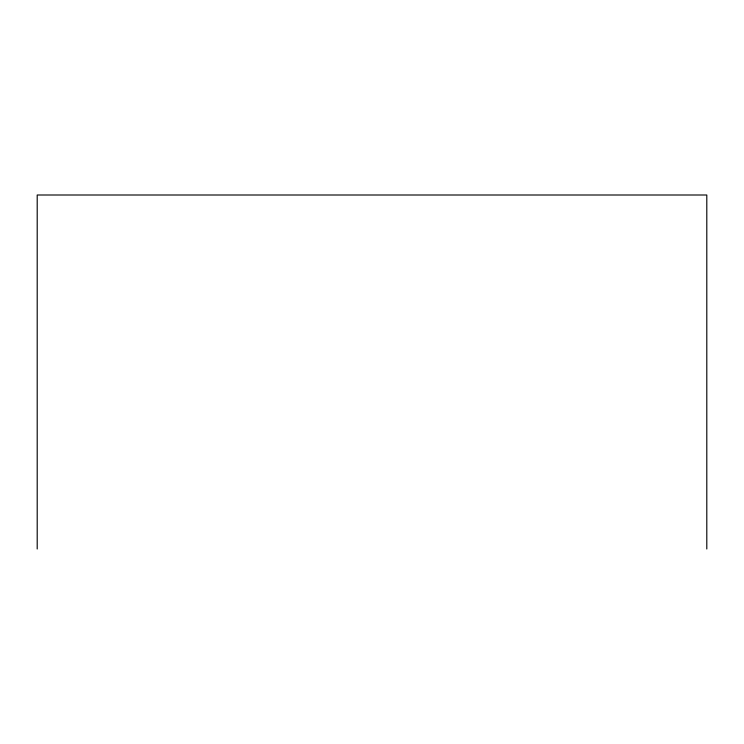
<?xml version="1.0" encoding="UTF-8"?>
<svg xmlns="http://www.w3.org/2000/svg" width="744" height="744" viewBox="0 0 744 744"><rect width="100%" height="100%" fill="white"/><g stroke="black" fill="none" stroke-linecap="round" stroke-linejoin="round"><path stroke-width="1.12" d="M706.8 548.998L706.8 195.002L37.2 195.002L37.2 548.998"/></g></svg>
